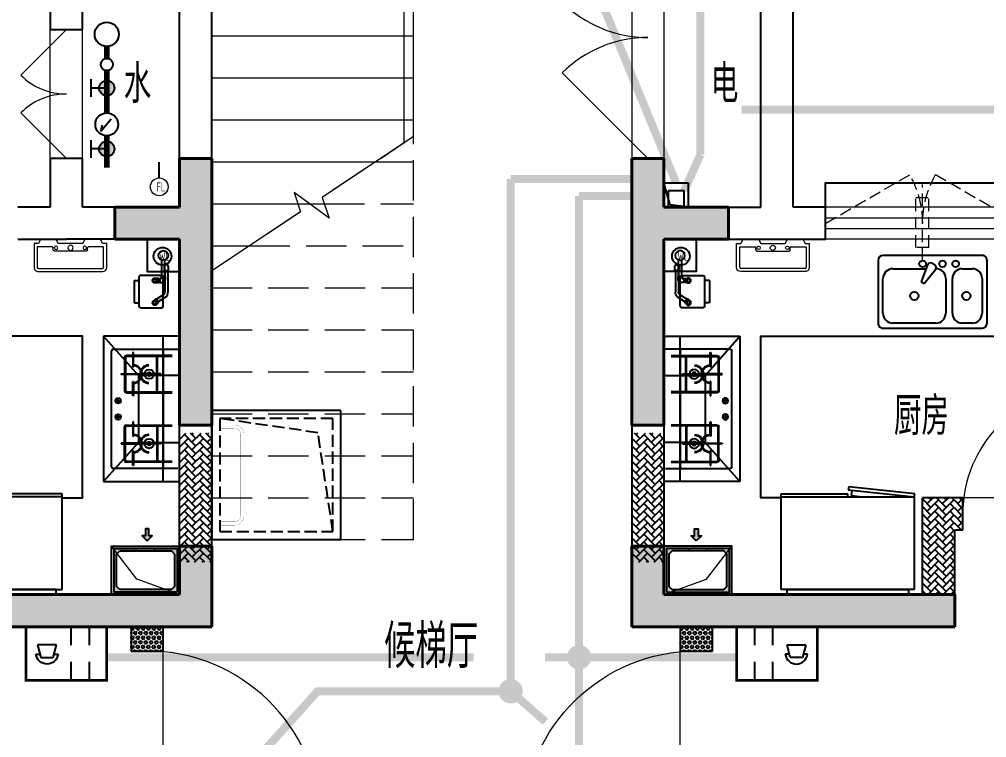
# Model space of a CAD drawing. Extents: x 3753737 to 4713801, y -857380 to 24339.
# Drawn here: x 4504257 to 4510247, y -733620 to -729171 of the extents above; entities that cross this region are included whole.
import ezdxf
from ezdxf.enums import TextEntityAlignment as Align

# ---------------------------------------------------------------- set-up
doc = ezdxf.new("R2010")
doc.units = 0
doc.header["$LTSCALE"] = 1000
doc.header["$MEASUREMENT"] = 0
for name, pattern in [('#P_--_20B1_001_t3$0$DASH', [0.35, 0.25, -0.1]), ('__DASH', [0.35, 0.25, -0.1]), ('DASH', [0.35, 0.25, -0.1]), ('HIDDEN', [0.375, 0.25, -0.125])]:
    doc.linetypes.add(name, pattern=pattern)
doc.layers.get('0').update_dxf_attribs({"linetype": 'CONTINUOUS'})
for name, color, linetype in [('!!电气', 1, 'CONTINUOUS'), ('AH-FURNITURE', 1, 'CONTINUOUS'), ('EQUIP-安防', 3, 'CONTINUOUS'), ('IP-bath&kitchen-JOHNSON', 4, 'CONTINUOUS'), ('LVTRY', 252, 'CONTINUOUS'), ('VPIPE-中水', 122, 'CONTINUOUS'), ('VPIPE-凝结', 150, 'CONTINUOUS'), ('VPIPE-给水', 3, 'TG_J'), ('WALL', 252, 'CONTINUOUS'), ('WIRE-安防', 4, 'CONTINUOUS'), ('WIRE-消防', 4, 'CONTINUOUS'), ('WIRE-综合布线', 5, 'DASH'), ('保温', 6, 'CONTINUOUS'), ('建筑-排气道', 252, 'CONTINUOUS'), ('污水', 3, 'CONTINUOUS'), ('看线', 185, 'CONTINUOUS'), ('给水', 4, 'CONTINUOUS')]:
    doc.layers.add(name, color=color, linetype=linetype)
for name, color, linetype, lineweight in [('COLUMN', 252, 'CONTINUOUS', 40), ('DIM_SYMB', 252, 'CONTINUOUS', 20), ('PUB_HATCH', 8, 'CONTINUOUS', 9), ('PUB_TEXT', 7, 'CONTINUOUS', 20), ('STAIR', 252, 'CONTINUOUS', 20), ('VPIPE-废水', 31, 'TG_F', 18), ('WINDOW', 146, 'CONTINUOUS', 20), ('平面-空调室内机', 176, 'CONTINUOUS', 9), ('平面-空调预留孔', 252, 'CONTINUOUS', 15), ('立面-洞口示意', 252, 'CONTINUOUS', 13)]:
    doc.layers.add(name, color=color, linetype=linetype, lineweight=lineweight)
doc.styles.add('_TEL_DIM', font='SIMPLEX', dxfattribs={"width": 0.8, "height": 3.5, "bigfont": 'HZTXT'})
doc.styles.add('DIM_FONT', font='SIMPLEX', dxfattribs={"width": 0.7, "bigfont": 'GBCBIG'})
doc.styles.get("Standard").update_dxf_attribs({"font": 'gbenor.shx', "bigfont": 'gbcbig.shx'})
doc.styles.add('TG_LINETYPE', font='SIMPLEX', dxfattribs={"width": 0.8, "height": 3, "bigfont": 'HZTXT'})
doc.linetypes.add('TG_F', pattern='A,2,-0.3,["F",TG_LINETYPE,S=0.1,R=0,X=-0.23,Y=-0.15],0', length=2.3)
doc.linetypes.add('TG_J', pattern='A,2,-0.22,["J",TG_LINETYPE,S=0.1,R=0,X=-0.18,Y=-0.15],0', length=2.22)
pattern_1 = [(45, (0, 0), (0, 47.41575231924514), [100.584, -33.528]), (135, (23.70786, 23.70786), (3.05311331771918e-15, 47.41575231924513), [100.584, -33.528])]
pattern_2 = [(90, (0, 0), (-16.49778, 1.010197673501861e-15), [9.525, -19.05]), (210, (0, 0), (8.248889999999996, -14.28749658604684), [9.525, -19.05]), (150, (5.83238038093927e-16, 9.525), (-8.248890000000003, -14.28749658604684), [9.525, -19.05])]

# ---------------------------------------------------------------- blocks, each defined once
blk = doc.blocks.new('rtyg7uyhg')
at = {"layer": 'LVTRY'}
for p, q in [((194234.6213208837, 45488.79502889935), (193620.9849572473, 45488.79513816872)), ((193590.3031336021, 45458.1133254503), (193590.3030643982, 45069.47696181395)), ((193682.3485790417, 45406.97694542356), (193887.8216881326, 45406.97690883528)), ((193896.3984467548, 45429.87059594441), (193857.5823896687, 45326.26016876537)), ((193875.2965560293, 45316.03289288385), (193945.6178257855, 45401.45376218002)), ((193925.7802168131, 45440.40881343969), (193940.0533153456, 45432.16822680717)), ((194111.8940335871, 45406.97686893496), (194173.2576699507, 45406.97685800815)), ((194265.3030643982, 45069.47684161765), (194265.3031336021, 45458.113205254)), ((193620.9848935069, 45130.84059271414), (193620.9849317512, 45345.61331998683)), ((194009.6212953876, 45345.61325078298), (194009.6212571432, 45130.84052351015)), ((194050.5303480524, 45130.84051622554), (194050.5303862967, 45345.61324349836)), ((194234.6212953876, 45345.61321071758), (194234.6212571432, 45130.84048344476)), ((193857.5823896687, 45326.26016876537), (193875.2965560293, 45316.03289288385)), ((193948.2576098526, 45069.47689807355), (193682.3485189436, 45069.47694542356)), ((194173.2576098526, 45069.47685800816), (194111.893973489, 45069.47686893508)), ((193620.9848771165, 45038.79513816872), (194234.621240753, 45038.79502889935))]:
    blk.add_line(p, q, dxfattribs=at)
for centre, radius in [((193866.4394935961, 45437.65873082454), 20.45454545454545), ((193989.1667663234, 45437.6587089707), 20.45454545454545), ((194070.9849481416, 45437.65869440146), 20.45454545454545), ((193815.3030944472, 45238.22692174855), 25.56818181818182), ((194137.4621853563, 45238.2268643822), 25.56818181818182)]:
    blk.add_circle(centre, radius, dxfattribs=at)
for centre, radius, start, end in [((193620.9849517839, 45458.11331998683), 30.68181818181818, 89.99998979807194, 179.9999897972382), ((194234.6213154203, 45458.11321071746), 30.68181818181818, 359.9999897972382, 89.99998979807194), ((193682.3485681149, 45345.61330905991), 61.36363636363636, 89.99998979807194, 179.9999897972382), ((193915.5529409315, 45422.69466753349), 20.45454545454545, 59.99998980057491, 159.4623117970261), ((193929.8260394641, 45414.45408090108), 20.45454545454545, 320.5376677968172, 59.99998980057491), ((193948.2576590239, 45345.6132617099), 61.36363636363636, 359.9999897972382, 89.99998979807194), ((194111.8940226603, 45345.61323257144), 61.36363636363636, 89.99998979807194, 179.9999897972382), ((194173.2576590239, 45345.6132216445), 61.36363636363636, 359.9999897972382, 89.99998979807194), ((193682.3485298705, 45130.84058178721), 61.36363636363636, 179.9999897972382, 269.9999897980719), ((193948.2576207797, 45130.8405344372), 61.36363636363636, 269.9999897980719, 359.9999897972382), ((194111.893984416, 45130.84050529861), 61.36363636363636, 179.9999897972382, 269.9999897980719), ((194173.2576207797, 45130.84049437181), 61.36363636363636, 269.9999897980719, 359.9999897972382), ((193620.9848825799, 45069.47695635049), 30.68181818181818, 179.9999897972382, 269.9999897980719), ((194234.6212462163, 45069.47684708112), 30.68181818181818, 269.9999897980719, 359.9999897972382)]:
    blk.add_arc(centre, radius, start, end, dxfattribs=at)
at = {"layer": 'LVTRY', "style": 'DIM_FONT', "width": 0.8, "flags": 9}
for tag in ['XSIZE', 'YSIZE']:
    blk.add_attdef(tag, (193927.8031388824, 45487.7665121054), '', height=0.5, rotation=89.99998979807198, dxfattribs=at)
blk = doc.blocks.new('A$C60D053AF')
at = {"layer": 'AH-FURNITURE', "color": 8}
for p, q in [((232.5000007597264, -89.99999966996256), (128.2842720070621, -89.99999966996256)), ((232.5000007597264, -109.9999996698461), (128.2842720075278, -109.9999996699626)), ((192.50000075961, -70.99998518347275), (327.5735938884318, -70.99998518347275)), ((192.50000075961, -90.99998518347275), (327.5735938884318, -90.99998518347275)), ((341.7157295121578, -96.85784955974668), (370.0190303710988, -143.1611504186876)), ((355.8578651358839, -82.71571393602062), (384.1611659948248, -129.0190147949615)), ((245.0000007597264, -129.4999851834727), (245.0000007597264, -122.4999996698461)), ((265.0000007597264, -129.4999851834727), (265.0000007597264, -122.4999996698461)), ((255.0000007597264, -280.9999851834727), (255.0000007597264, -250.9999851834727)), ((255.0000007597264, -280.9999851834727), (393.0000007597264, -280.9999851834727)), ((393.0000007597264, -280.9999851834727), (393.0000007597264, -250.9999851834727))]:
    blk.add_line(p, q, dxfattribs=at)
for points in [[(170.00000075961, -67.99998518347275, 1), (170.00000075961, -93.99998518358916), (192.50000075961, -93.99998518347275), (192.50000075961, -67.99998518347275)], [(234.0000007597264, -250.9999851834727), (414.0000007597264, -250.9999851834727, 0.4142135623730951), (424.0000007597264, -240.9999851834727), (424.0000007597264, -110.9999851834727, 0.4142135623730951), (414.0000007597264, -100.9999851834727), (234.0000007597264, -100.9999851834727, 0.4142135623730951), (224.0000007597264, -110.9999851834727), (224.0000007597264, -240.9999851834727, 0.4142135623730951)], [(268.0000007597264, -122.4999996698461), (268.0000007597264, -106.9999996698461, 0.4142135623724265), (248.0000007597264, -86.99999966984615), (232.5000007597264, -86.99999966984615), (232.50000075961, -112.9999996698461), (242.0000007597264, -112.9999996698461), (242.0000007597264, -122.4999996698461)], [(242.0000007597264, -151.9999851834727, 1), (268.0000007597264, -151.9999851834727), (268.0000007597264, -129.4999851834727), (242.0000007597264, -129.4999851834727)], [(383.8076126043452, -161.1923733388539, 1), (402.192388915224, -142.8075970279751), (386.2824863384012, -126.8976944513852), (367.8977100276388, -145.282470762264)]]:
    blk.add_lwpolyline(points, format="xyb", close=True, dxfattribs=at)
for centre, radius in [((100.0000007598428, -99.99999967066105), 30), ((255.0000007597264, -151.9999851834727), 15), ((255.0000007597264, -151.9999851834727), 10), ((393.0000007597264, -151.9999851834727), 15), ((393.0000007597264, -151.9999851834727), 10)]:
    blk.add_circle(centre, radius, dxfattribs=at)
for radius in [40, 20]:
    blk.add_arc((327.5735938884318, -110.9999851834727), radius, 45, 90, dxfattribs=at)
blk = doc.blocks.new('A-Kitchen-7')
at = {"layer": 'LVTRY'}
for p, q in [((-518.6581278588565, 779.725278688129), (-7.244008776673581, 834.3051076843403)), ((-7.244008776673581, 834.3051076843403), (-3.585880917788018, 810.5855355854728)), ((-515, 756.005706589378), (-518.6581278588565, 779.725278688129)), ((-3.585880917788018, 810.5855355854728), (-515, 756.005706589378)), ((515, 756.005706589378), (-515, 756.005706589378)), ((-515, 756.005706589378), (-515, 40)), ((-485.6368437646597, 760.5342107040924), (-484.9384396369278, 756.005706589378)), ((-29.12075551543967, 766.9560861630598), (-112.0975807690556, 756.005706589378)), ((-29.12075551546877, 766.9560861630598), (-35.20590834700852, 806.4126680237241)), ((515, 780), (-5.820766091346741e-11, 780)), ((0, 756.005706589378), (-5.820766091346741e-11, 780)), ((515, 756.005706589378), (515, 780)), ((515, 40), (515, 756.005706589378)), ((-515, 40), (515, 40))]:
    blk.add_line(p, q, dxfattribs=at)
blk.add_lwpolyline([(-468.9430810984049, 40), (-468.9430810984049, 0), (468.9430810984049, 0), (468.9430810984632, 40)], close=True, dxfattribs=at)
blk = doc.blocks.new('FRSDFDGDGDRGDR')
at = {"layer": '平面-空调预留孔', "color": 252}
for p, q in [((699612.3179923807, 775043.9561356568), (699612.3179923807, 775441.1561356868)), ((699618.9179923869, 775447.756135683), (699746.3179923192, 775447.756135683)), ((699746.3179923192, 775447.756135683), (699746.3179923192, 775355.3561357355)), ((699719.9179922946, 775342.156135743), (699719.9179922946, 775142.9561356006)), ((699726.5179923008, 775348.7561357393), (699739.7179923131, 775348.7561357393)), ((699726.5179923008, 775136.3561356043), (699739.7179923131, 775136.3561356043)), ((699746.3179923192, 775129.7561356081), (699746.3179923192, 775037.3561356605)), ((699746.3179923192, 775037.3561356605), (699618.9179923869, 775037.3561356605))]:
    blk.add_line(p, q, dxfattribs=at)
blk.add_lwpolyline([(699766.1179923377, 775166.7161355871), (699792.5179923623, 775153.5161355946), (699792.5179923623, 775057.1561356493), (699766.1179923377, 775043.9561356568), (699766.1179923377, 775017.5561356718), (699618.9179923869, 775017.5561356718, -0.4142135623730951), (699592.5179923623, 775043.9561356568), (699592.5179923623, 775441.1561356868, -0.4142135623730951), (699618.9179923869, 775467.5561356718), (699766.1179923377, 775467.5561356718), (699766.1179923377, 775441.1561356868), (699792.5179923623, 775427.9561356943), (699792.5179923623, 775331.596135749), (699766.1179923377, 775318.3961357565)], format="xyb", close=True, dxfattribs=at)
for centre, radius in [((699739.7179923131, 775331.596135749), 10.55999999400228), ((699739.7179923131, 775243.1561357992), 15.83999999100342), ((699739.7179923131, 775153.5161355946), 10.55999999400228)]:
    blk.add_circle(centre, radius, dxfattribs=at)
for centre, radius, start, end in [((699618.917992382, 775441.1561356819), 6.600000001199078, 89.99999995997936, 179.9999999533093), ((699726.5179922959, 775342.1561357381), 6.600000001199078, 89.99999995997936, 179.9999999533093), ((699739.717992318, 775355.3561357405), 6.600000001206354, 269.9999999599793, 359.9999999533093), ((699726.5179922959, 775142.9561356056), 6.600000001199078, 180.0000000400206, 270.0000000533608), ((699739.717992318, 775129.7561356032), 6.600000001206354, 4.002063966804346e-08, 90.00000005336085), ((699618.917992382, 775043.9561356618), 6.600000001199078, 180.0000000400206, 270.0000000533608)]:
    blk.add_arc(centre, radius, start, end, dxfattribs=at)
blk = doc.blocks.new('*U136')
h = blk.add_hatch(color=5)
h.set_gradient(color1=(0, 0, 255), rotation=180, tint=1)
h.paths.add_polyline_path([(3.524958103184869e-15, -2.819966482547906e-15), (-6.350000000000009, -6.349999999999992), (-6.350000000000001, -2.159000000000014), (-15, -2.158999999999999), (-14.99999999999999, 2.159000000000044), (-6.349999999999993, 2.159000000000029), (-6.349999999999985, 6.350000000000009)])
at = {"color": 0, "linetype": 'Continuous'}
blk.add_lwpolyline([(3.524958103184869e-15, -2.819966482547906e-15), (-6.350000000000009, -6.349999999999992), (-6.350000000000001, -2.159000000000014), (-15, -2.158999999999999), (-14.99999999999999, 2.159000000000044), (-6.349999999999993, 2.159000000000029), (-6.349999999999985, 6.350000000000009)], close=True, dxfattribs=at)
blk = doc.blocks.new('GDGDRGDRGRD')
at = {"layer": 'PUB_HATCH'}
blk.add_hatch(color=252, dxfattribs=at).paths.add_polyline_path([(430319.8194221912, 370173.5999658863), (430319.8194221912, 370443.5999658863), (430179.8194221912, 370443.5999658863), (430179.8194221912, 370428.5999658863), (430284.8194221912, 370428.5999658863), (430304.8194221912, 370408.5999658863), (430304.8194221912, 370208.5999658863), (430284.8194221912, 370188.5999658863), (429964.8194221912, 370188.5999658863), (429944.8194221912, 370208.5999658863), (429944.8194221912, 370408.5999658863), (429964.8194221912, 370428.5999658863), (430069.8194221912, 370428.5999658863), (430069.8194221912, 370443.5999658863), (429929.8194221912, 370443.5999658863), (429929.8194221912, 370173.5999658863)])
at = {"layer": 'LVTRY', "color": 251}
for p, q in [((430080.5498987493, 371515.3769317719), (429864.6097976839, 371758.3326651105)), ((430334.8192843065, 371758.3326651105), (429864.6097976839, 371758.3326651105)), ((429864.6097976839, 371758.3326651105), (429864.6097976839, 370858.3326651105)), ((430234.8192843063, 370858.3326651105), (430234.8192843063, 371758.3326651105)), ((430334.8192843065, 371515.3769317719), (430080.5498987493, 371515.3769317719)), ((430080.5498987493, 371515.3769317719), (430080.5498987493, 371100.2783888946)), ((429864.6097976839, 370858.3326651105), (430080.5498987493, 371100.2783888946)), ((430080.5498987493, 371100.2783888946), (430334.8192843065, 371100.2783888946)), ((429864.6097976839, 370858.3326651105), (430334.8192843065, 370858.3326651105))]:
    blk.add_line(p, q, dxfattribs=at)
at = {"layer": 'LVTRY'}
for p, q in [((429914.8192843065, 370948.3326651105), (429914.8192843065, 371668.3326651105)), ((429924.8192843065, 371678.3326651105), (430324.8192843065, 371678.3326651106)), ((430045.069284306, 371658.3326651107), (430045.069284306, 371568.3326651106)), ((430049.569284306, 371658.3326651107), (430045.069284306, 371658.3326651107)), ((430049.569284306, 371568.3326651106), (430049.569284306, 371658.3326651107)), ((430234.8192843063, 371668.3326651106), (430234.819284306, 370948.3326651105)), ((429994.8192843065, 371628.3326651106), (429994.8192843065, 371418.3326651106)), ((429999.8192843065, 371628.3326651106), (429999.8192843065, 371418.3326651106)), ((430289.8192843065, 371638.3326651107), (430004.8192843065, 371638.3326651106)), ((430289.8192843065, 371633.3326651107), (430004.8192843065, 371633.3326651106)), ((430194.8192843063, 371418.3326651106), (430194.8192843063, 371628.3326651107)), ((430199.8192843063, 371418.3326651106), (430199.8192843063, 371628.3326651107)), ((430045.069284306, 371568.3326651106), (430049.569284306, 371568.3326651106)), ((429974.8192843067, 371525.5826651108), (430102.3192843067, 371525.5826651108)), ((429974.8192843067, 371521.0826651108), (429974.8192843067, 371525.5826651108)), ((430102.3192843067, 371521.0826651108), (429974.8192843067, 371521.0826651108)), ((430045.069284306, 371388.3326651105), (430045.069284306, 371478.3326651106)), ((430045.069284306, 371478.3326651106), (430049.569284306, 371478.3326651106)), ((430049.569284306, 371478.3326651106), (430049.569284306, 371388.3326651105)), ((430219.819284306, 371525.5826651108), (430092.319284306, 371525.5826651108)), ((430092.319284306, 371525.5826651108), (430092.319284306, 371521.0826651108)), ((430092.319284306, 371521.0826651108), (430219.819284306, 371521.0826651108)), ((430102.3192843067, 371525.5826651108), (430102.3192843067, 371521.0826651108)), ((430219.819284306, 371521.0826651108), (430219.819284306, 371525.5826651108)), ((430234.8192843063, 371100.2783888946), (430234.8192843063, 371515.3769317719)), ((430004.8192843065, 371413.3326651106), (430289.8192843065, 371413.3326651106)), ((430004.8192843065, 371408.3326651106), (430289.8192843065, 371408.3326651106)), ((429935.4224806934, 371358.3326651105), (429974.2160879209, 371358.3326651105)), ((429954.8192843065, 371338.9358614974), (429954.8192843065, 371377.7294687249)), ((430049.569284306, 371388.3326651105), (430045.069284306, 371388.3326651105)), ((429935.4224806934, 371258.3326651105), (429974.2160879209, 371258.3326651105)), ((429954.8192843065, 371238.9358614974), (429954.8192843065, 371277.7294687249)), ((430045.069284306, 371228.3326651105), (430045.069284306, 371138.3326651105)), ((430049.569284306, 371228.3326651105), (430045.069284306, 371228.3326651105)), ((430049.569284306, 371138.3326651105), (430049.569284306, 371228.3326651105)), ((429994.8192843065, 370988.3326651105), (429994.8192843065, 371198.3326651105)), ((429999.8192843065, 370988.3326651105), (429999.8192843065, 371198.3326651105)), ((430004.8192843065, 371208.3326651105), (430289.8192843065, 371208.3326651105)), ((430004.8192843065, 371203.3326651105), (430289.8192843065, 371203.3326651105)), ((430194.8192843063, 371198.3326651105), (430194.8192843063, 370988.3326651104)), ((430199.8192843063, 371198.3326651105), (430199.8192843063, 370988.3326651104)), ((430045.069284306, 371138.3326651105), (430049.569284306, 371138.3326651105)), ((430102.3192843067, 371095.5826651102), (429974.8192843067, 371095.5826651102)), ((429974.8192843067, 371095.5826651102), (429974.8192843067, 371091.0826651102)), ((429974.8192843067, 371091.0826651102), (430102.3192843067, 371091.0826651102)), ((430045.069284306, 370958.3326651105), (430045.069284306, 371048.3326651105)), ((430045.069284306, 371048.3326651105), (430049.569284306, 371048.3326651105)), ((430049.569284306, 371048.3326651105), (430049.569284306, 370958.3326651105)), ((430092.319284306, 371091.0826651102), (430092.319284306, 371095.5826651102)), ((430092.319284306, 371095.5826651102), (430219.819284306, 371095.5826651102)), ((430219.819284306, 371091.0826651102), (430092.319284306, 371091.0826651102)), ((430102.3192843067, 371091.0826651102), (430102.3192843067, 371095.5826651102)), ((430219.819284306, 371095.5826651102), (430219.819284306, 371091.0826651102)), ((430324.8192843063, 370938.3326651105), (429924.8192843065, 370938.3326651105)), ((430289.8192843065, 370983.3326651104), (430004.8192843065, 370983.3326651105)), ((430289.8192843065, 370978.3326651104), (430004.8192843065, 370978.3326651105)), ((430049.569284306, 370958.3326651105), (430045.069284306, 370958.3326651105))]:
    blk.add_line(p, q, dxfattribs=at)
at = {"layer": 'LVTRY', "color": 252}
for p, q in [((430069.8194221912, 370428.5999658863), (430069.8194221912, 370443.5999658863)), ((430179.8194221912, 370428.5999658863), (430179.8194221912, 370443.5999658863))]:
    blk.add_line(p, q, dxfattribs=at)
at = {"layer": 'LVTRY'}
blk.add_lwpolyline([(429608.8200653884, 370758.3318186465), (429734.819284306, 370758.3318186465), (429734.8192843065, 371758.3324083135), (427634.8193110233, 371758.3326651104)], dxfattribs=at)
at = {"layer": 'LVTRY', "color": 252}
for points in [[(430334.8194221912, 370158.5999658863), (429914.8194221912, 370158.5999658863), (429914.8194221912, 370458.5999658863), (430334.8194221912, 370458.5999658863)], [(430319.8194221912, 370173.5999658863), (429929.8194221912, 370173.5999658863), (429929.8194221912, 370443.5999658863), (430319.8194221912, 370443.5999658863)], [(429964.8194221912, 370428.5999658863), (430284.8194221912, 370428.5999658863), (430304.8194221912, 370408.5999658863), (430304.8194221912, 370208.5999658863), (430284.8194221912, 370188.5999658863), (429964.8194221912, 370188.5999658863), (429944.8194221912, 370208.5999658863), (429944.8194221912, 370408.5999658863), (429964.8194221912, 370428.5999658863)]]:
    blk.add_lwpolyline(points, close=True, dxfattribs=at)
at = {"layer": 'LVTRY'}
for centre, radius in [((430147.3192843065, 371523.3326651106), 29.7), ((430147.3192843065, 371523.3326651106), 11.7), ((429954.8192843065, 371358.3326651105), 16.99680361435897), ((429954.8192843065, 371258.3326651105), 16.99680361435897), ((430147.3192843065, 371093.3326651105), 29.7), ((430147.3192843065, 371093.3326651105), 11.7)]:
    blk.add_circle(centre, radius, dxfattribs=at)
for centre, radius, start, end in [((429924.8192843065, 371668.3326651105), 10, 90, 180), ((430224.8192843063, 371668.3326651106), 10, 0, 90), ((430004.8192843065, 371628.3326651106), 10, 90, 180), ((430004.8192843065, 371628.3326651106), 5, 90, 180), ((430189.8192843063, 371628.3326651107), 10, 0, 90), ((430189.8192843063, 371628.3326651107), 5, 0, 90), ((430047.3192843063, 371523.3326651106), 56.7, 2.274239184178576, 87.72576081585424), ((430047.3192843063, 371523.3326651106), 52.2, 2.470411041650347, 87.52958895835897), ((430147.3192843065, 371523.3326651106), 56.7, 92.27423918414576, 177.7257608158206), ((430147.3192843065, 371523.3326651106), 52.2, 92.47041104164106, 177.5295889583496), ((430047.3192843063, 371523.3326651106), 56.7, 272.2742391841458, 357.7257608158206), ((430047.3192843063, 371523.3326651106), 52.2, 272.4704110416411, 357.5295889583505), ((430147.3192843065, 371523.3326651106), 56.7, 182.2742391841786, 267.7257608158542), ((430147.3192843065, 371523.3326651106), 52.2, 182.4704110416495, 267.5295889583589), ((430004.8192843065, 371418.3326651106), 10, 180, 270), ((430004.8192843065, 371418.3326651106), 5, 180, 270), ((430189.8192843063, 371418.3326651106), 5, 270, 0), ((430189.8192843063, 371418.3326651106), 10, 270, 0), ((430004.8192843065, 371198.3326651105), 10, 90, 180), ((430004.8192843065, 371198.3326651105), 5, 90, 180), ((430189.8192843063, 371198.3326651105), 10, 0, 90), ((430189.8192843063, 371198.3326651105), 5, 0, 90), ((430047.3192843063, 371093.3326651105), 56.7, 2.274239184178576, 87.72576081585424), ((430047.3192843063, 371093.3326651105), 52.2, 2.470411041650347, 87.52958895835897), ((430147.3192843065, 371093.3326651105), 56.7, 92.27423918414576, 177.7257608158206), ((430147.3192843065, 371093.3326651105), 52.2, 92.47041104164106, 177.5295889583496), ((430047.3192843063, 371093.3326651105), 56.7, 272.2742391841458, 357.7257608158206), ((430047.3192843063, 371093.3326651105), 52.2, 272.4704110416411, 357.5295889583505), ((430147.3192843065, 371093.3326651105), 56.7, 182.2742391841786, 267.7257608158542), ((430147.3192843065, 371093.3326651105), 52.2, 182.4704110416495, 267.5295889583589), ((430004.8192843065, 370988.3326651105), 10, 180, 270), ((430004.8192843065, 370988.3326651105), 5, 180, 270), ((430189.8192843063, 370988.3326651104), 5, 270, 0), ((430189.8192843063, 370988.3326651104), 10, 270, 0), ((429924.8192843065, 370948.3326651105), 10, 180, 270), ((430224.819284306, 370948.3326651105), 10, 270, 0)]:
    blk.add_arc(centre, radius, start, end, dxfattribs=at)
at = {"layer": '立面-洞口示意', "color": 252}
blk.add_lwpolyline([(430334.8194221912, 370158.5999658863), (430071.267485077, 370252.5493491433), (429914.8194221912, 370458.5999658863)], dxfattribs=at)
at = {"xscale": -1, "rotation": 270}
blk.add_blockref('FRSDFDGDGDRGDR', (-345582.7355588751, -327434.1861710575), dxfattribs=at)
at = {"xscale": -1}
blk.add_blockref('rtyg7uyhg', (622599.6224451121, 326769.5373516738), dxfattribs=at)
at = {"rotation": 270}
blk.add_blockref('A$C60D053AF', (430334.8190180612, 372358.3312170932), dxfattribs=at)
at = {"layer": 'LVTRY', "color": 1, "extrusion": (0, 0, -1), "xscale": -0.7999999999883585, "yscale": 0.7999999999883585, "zscale": -0.7999999999883585}
blk.add_blockref('A-Kitchen-7', (-429196.8200653944, 370158.6015610829), dxfattribs=at)
at = {"layer": '建筑-排气道', "xscale": -5, "yscale": 5, "zscale": 5, "rotation": 90}
blk.add_blockref('*U136', (430134.7224746661, 370490.9122366606), dxfattribs=at)
blk = doc.blocks.new('GFDGFSDFGD')
at = {"layer": 'PUB_HATCH'}
for points in [[(456616.6242655183, 374623.7242225614), (456616.6242654981, 373473.7248242935), (456816.624265223, 373473.7248242934), (456816.6242654804, 375123.7248242187), (456616.624265801, 375123.7248242187), (456616.6242662019, 374823.7242225614), (456216.6242662019, 374823.7242225614), (456216.6242662019, 374623.7242225614)], [(459616.6248536643, 374623.7242225614), (460016.6248529807, 374623.7242225614), (460016.6248529807, 374823.7242225614), (459616.6248529807, 374823.7242225614), (459616.6248533645, 375123.7248241485), (459416.6248537279, 375123.7248241486), (459416.6248539787, 373473.7248243818), (459616.6248536407, 373473.7248243819)], [(454816.4091137983, 372423.1719372816), (454816.6251555523, 372223.9949703271), (456816.6213764995, 372223.9953519432), (456816.6237901542, 372723.9945990114), (456616.6241849233, 372723.9945462113), (456616.6244225956, 372423.9929713549), (455016.6257646407, 372423.9946691427)], [(461416.8400053843, 372423.1719372816), (461216.6233545418, 372423.9946691427), (459616.624696587, 372423.9929713549), (459616.6249342076, 372723.9945463392), (459416.6253290299, 372723.9945991393), (459416.627742683, 372223.9953519432), (461416.6239636303, 372223.9949703271)]]:
    blk.add_hatch(color=256, dxfattribs=at).paths.add_polyline_path(points)
at = {"layer": 'COLUMN', "color": 252}
for p, q in [((456816.6242654804, 375123.7248242187), (456616.624265801, 375123.7248242187)), ((456616.624265801, 375123.7248242187), (456616.6242662019, 374823.7242225614)), ((456816.624265223, 373473.7248242934), (456816.6242654804, 375123.7248242187)), ((459616.6248533645, 375123.7248241485), (459416.6248537279, 375123.7248241486)), ((459416.6248537279, 375123.7248241486), (459416.6248539787, 373473.7248243818)), ((459616.6248529807, 374823.7242225614), (459616.6248533645, 375123.7248241485)), ((456616.6242662019, 374823.7242225614), (456216.6242662019, 374823.7242225614)), ((456216.6242662019, 374823.7242225614), (456216.6242662019, 374623.7242225614)), ((460016.6248529807, 374823.7242225614), (459616.6248529807, 374823.7242225614)), ((460016.6248529807, 374623.7242225614), (460016.6248529807, 374823.7242225614)), ((456216.6242662019, 374623.7242225614), (456616.6242655183, 374623.7242225614)), ((456616.6242655183, 374623.7242225614), (456616.6242654981, 373473.7248242935)), ((459616.6248536643, 374623.7242225614), (460016.6248529807, 374623.7242225614)), ((459616.6248536407, 373473.7248243819), (459616.6248536643, 374623.7242225614)), ((456616.6242654981, 373473.7248242935), (456816.624265223, 373473.7248242934)), ((459416.6248539787, 373473.7248243818), (459616.6248536407, 373473.7248243819)), ((456816.6237901542, 372723.9945990114), (456616.6241849233, 372723.9945462113)), ((456616.6241849233, 372723.9945462113), (456616.6244225956, 372423.9929713549)), ((456816.6213764995, 372223.9953519432), (456816.6237901542, 372723.9945990114)), ((459616.6249342076, 372723.9945463392), (459416.6253290299, 372723.9945991393)), ((459416.6253290299, 372723.9945991393), (459416.627742683, 372223.9953519432)), ((459616.624696587, 372423.9929713549), (459616.6249342076, 372723.9945463392)), ((456616.6244225956, 372423.9929713549), (455016.6257646407, 372423.9946691427)), ((461216.6233545418, 372423.9946691427), (459616.624696587, 372423.9929713549)), ((461416.8400053843, 372423.1719372816), (461216.6233545418, 372423.9946691427)), ((461416.6239636303, 372223.9949703271), (461416.8400053843, 372423.1719372816)), ((454816.6251555523, 372223.9949703271), (456816.6213764995, 372223.9953519432)), ((459416.627742683, 372223.9953519432), (461416.6239636303, 372223.9949703271))]:
    blk.add_line(p, q, dxfattribs=at)
blk = doc.blocks.new('GDFGDGRD')
at = {"layer": '保温', "linetype": 'ByBlock', "ltscale": 10}
h = blk.add_hatch(dxfattribs=at)
h.set_pattern_fill('AR-HBONE', color=251, scale=55)
h.set_pattern_definition(pattern_1)
h.paths.add_polyline_path([(431616.5779368667, 372623.9109038315), (431816.5779205575, 372623.9109038315), (431816.6776084994, 373423.7241241197), (431616.6776248086, 373423.7243207647)])
h = blk.add_hatch(dxfattribs=at)
h.set_pattern_fill('AR-HBONE', color=251, scale=55)
h.set_pattern_definition(pattern_1)
h.paths.add_polyline_path([(434616.5794823848, 372623.9109038315), (434416.579498694, 372623.9109038315), (434416.4798107521, 373423.7241241197), (434616.4797944429, 373423.7243207647)])
h = blk.add_hatch(dxfattribs=at)
h.set_pattern_fill('AR-HBONE', color=251, scale=55)
h.set_pattern_definition(pattern_1)
h.paths.add_polyline_path([(429816.578757056, 372823.7247212792), (429816.5794004638, 373023.7247251451), (429766.5794004729, 373023.7249310241), (429766.578757065, 372823.7249271582)])
h = blk.add_hatch(dxfattribs=at)
h.set_pattern_fill('AR-HBONE', color=251, scale=55)
h.set_pattern_definition(pattern_1)
h.paths.add_polyline_path([(430017.8124563344, 372423.588710197), (430016.5797776413, 373023.7247210948), (429816.5797776084, 373023.7249269856), (429817.8124563015, 372423.5889160878)])
at = {"layer": '保温', "linetype": 'Continuous', "ltscale": 10}
h = blk.add_hatch(dxfattribs=at)
h.set_pattern_fill('HEX', color=251, scale=10, angle=90, style=0)
h.set_pattern_definition(pattern_2)
h.paths.add_polyline_path([(431316.5779580405, 372073.7248388497), (431516.5779417312, 372073.7248388497), (431516.6768560584, 372223.7247332454), (431316.6768723676, 372223.7249298903)])
h = blk.add_hatch(dxfattribs=at)
h.set_pattern_fill('HEX', color=251, scale=10, angle=90, style=0)
h.set_pattern_definition(pattern_2)
h.paths.add_polyline_path([(434916.579461211, 372073.7248388497), (434716.5794775203, 372073.7248388497), (434716.4805631932, 372223.7247332454), (434916.4805468839, 372223.7249298903)])
blk = doc.blocks.new('A$C2705576B')
at = {"layer": '给水'}
h = blk.add_hatch(color=252, dxfattribs=at)
edge = h.paths.add_edge_path()
edge.add_arc((417.4753939132206, -1741.187018943019), 47.17066666666666, 0, 360)
h = blk.add_hatch(color=252, dxfattribs=at)
edge = h.paths.add_edge_path()
edge.add_arc((794.6793657876551, -1741.187018943019), 47.17066666666666, 0, 360)
at = {"layer": '给水', "color": 252}
for p, q in [((363.1358234086074, -1645.378875686787), (471.8149644187652, -1645.378875686787)), ((417.4753939132206, -1741.187018943019), (417.4753939132206, -1645.378875686787)), ((740.3397952830419, -1645.378875686787), (849.0189362931997, -1645.378875686787)), ((794.6793657876551, -1741.187018943019), (794.6793657876551, -1645.378875686787)), ((525.2828902192414, -1704.277946659364), (564.0495230220258, -1714.966761028394)), ((601.1412538066506, -1768.080788225867), (525.283035626635, -1704.277946659364))]:
    blk.add_line(p, q, dxfattribs=at)
at = {"layer": '给水', "color": 252, "const_width": 35.378}
for points in [[(499.0671900771558, -1741.187018943019), (302.4753939132206, -1741.187018943019)], [(903.4753939132206, -1741.187018943019), (640.5791900772601, -1741.187018943019)], [(1052.830608317163, -1741.187018943019), (978.4711268208921, -1741.187018943019)]]:
    blk.add_lwpolyline(points, dxfattribs=at)
at = {"layer": '给水', "color": 252}
for centre, radius in [((569.823190077208, -1741.187018943019), 70.756), ((417.4753939132206, -1741.187018943019), 47.17066666666666), ((794.6793657876551, -1741.187018943019), 47.17066666666666), ((940.9753939132206, -1741.187018943019), 37.5)]:
    blk.add_circle(centre, radius, dxfattribs=at)
blk = doc.blocks.new('dongkong')
at = {"layer": '平面-空调预留孔', "color": 8, "linetype": 'HIDDEN', "ltscale": 0.3}
for p, q in [((-603796.0415180789, 210899.900060961), (-603796.0415180789, 210431.4859232727)), ((-603836.0415180789, 210820.9630630909), (-603836.0415180789, 210510.8096162414)), ((-603836.0415180789, 210820.9630630909), (-603756.0415180789, 210820.9630630909)), ((-603756.0415180789, 210820.9630630909), (-603756.0415180789, 210510.8096162414))]:
    blk.add_line(p, q, dxfattribs=at)
blk.add_lwpolyline([(-603756.0415180789, 210510.8096162414), (-603836.0415180789, 210510.8096162414)], dxfattribs=at)
blk = doc.blocks.new('$DorLib2D$00000001')
for p, q in [((0.45, 0.9750000000000001), (0.5000000000000002, 0.9750000000000001)), ((0.45, 0), (0.45, 0.9750000000000001)), ((0.5, 0), (0.5, 0.9750000000000001)), ((0.5, 0), (0.45, 0))]:
    blk.add_line(p, q)
at = {"lineweight": 13}
blk.add_arc((0.475, 0), 0.975, 91.4692835813538, 180, dxfattribs=at)
blk = doc.blocks.new('$DorLib2D$00000116')
at = {"color": 0}
for p, q in [((-0.4999999999999929, 7.105427357601002e-15), (-0.146446609406766, 0.353553390593234)), ((0.5000000000000071, 7.105427357601002e-15), (0.1464466094067731, 0.353553390593234))]:
    blk.add_line(p, q, dxfattribs=at)
for centre, radius, start, end in [((-0.4999999999984652, 4.831690603168681e-13), 0.4999999999984674, 0, 45), ((0.4999999999977511, 9.059419880941277e-13), 0.4999999999976598, 135, 180)]:
    blk.add_arc(centre, radius, start, end, dxfattribs=at)
blk = doc.blocks.new('$WINLIB2D$00000001')
at = {"color": 0}
for points in [[(-0.4999999999999964, 0.5000000000000142), (-0.4999999999999964, -0.4999999999999858)], [(-0.4999999999999964, 0.5000000000000142), (0.5000000000000036, 0.5000000000000142)], [(0.5000000000000036, -0.4999999999999858), (0.5000000000000036, 0.5000000000000142)], [(0.5000000000000036, 0.1666666666666714), (-0.4999999999999964, 0.1666666666666714)], [(0.5000000000000036, -0.1666666666666572), (-0.4999999999999964, -0.1666666666666572)], [(-0.4999999999999964, -0.4999999999999858), (0.5000000000000036, -0.4999999999999858)]]:
    blk.add_lwpolyline(points, dxfattribs=at)
blk = doc.blocks.new('A$C5F341E43')
at = {"color": 252}
blk.add_lwpolyline([(36999.99537634663, 9739.965717518702), (36199.99537634663, 9739.965717518702), (36199.99537634663, 8939.965717518702), (36999.99537634663, 8939.965717518702)], close=True, dxfattribs=at)
at = {"color": 252, "linetype": '__DASH', "ltscale": 0.2, "const_width": 1}
for points in [[(36249.99537634663, 9649.965717519168), (36339.99537634663, 9649.965717518935, -0.4142135623728109), (36399.99537634663, 9589.965717518702), (36399.99537634477, 9089.965717518702, -0.4142135623728109), (36339.99537634477, 9029.965717518935), (36249.99537634477, 9029.965717519168)], [(36249.99537634663, 9629.965717519168), (36339.99537634663, 9629.965717518935, -0.4142135623735212), (36379.99537634663, 9589.965717518702), (36379.99537634477, 9089.965717518702, -0.4142135623735213), (36339.99537634477, 9049.965717518935), (36249.99537634477, 9049.965717519168)]]:
    blk.add_lwpolyline(points, format="xyb", dxfattribs=at)
at = {"color": 252, "linetype": '__DASH', "ltscale": 0.3}
blk.add_lwpolyline([(36949.99537634663, 9689.965717518702), (36249.99537634663, 9689.965717518702), (36249.99537634663, 8989.965717518702), (36949.99537634663, 8989.965717518702)], close=True, dxfattribs=at)
blk.add_lwpolyline([(36949.99537634663, 8989.965717518702), (36857.47477177437, 9602.14747757488), (36249.99537634663, 9689.965717518702)], dxfattribs=at)
at = {"layer": 'DIM_SYMB', "color": 252}
blk.add_lwpolyline([(36849.99999703933, 13229.99999871571, 0, 0, 0), (36849.99999713217, 11429.99999875424, 40.00000000000001, 0, 0), (36849.99999713991, 11279.99999875424, 0, 0, 0)], format="xyseb", dxfattribs=at)
at = {"layer": 'IP-bath&kitchen-JOHNSON', "color": 252}
for points in [[(35799.9997135289, 10800.00059388846), (35799.99971353542, 10600.00059381209), (35999.9997135438, 10600.00059381209)], [(39200.0003094282, 10800.00160994881), (39200.00030942261, 10600.00160987244), (39000.00030941423, 10600.00160987244)]]:
    blk.add_lwpolyline(points, dxfattribs=at)
at = {"layer": 'STAIR', "color": 252}
for p, q in [((36199.99970889278, 10603.9999987157), (36199.99970889278, 13099.99999871571)), ((37389.99999703933, 13099.99999871571), (37389.99999703933, 11394.39999870805)), ((37449.99999703968, 11435.99999871576), (37449.99999703967, 13099.99999871571)), ((36199.99970889278, 12059.99999871571), (37449.99999703967, 12059.99999871571)), ((36199.99970889278, 11799.99999871571), (37449.99999703967, 11799.99999871571)), ((36199.99970889278, 11539.99999871571), (37449.99999703967, 11539.99999871571)), ((37449.99999703967, 11435.99999871571), (36883.17310526896, 11058.72010652272)), ((36199.99970889278, 11279.99999871571), (37215.62494301206, 11279.99999871569)), ((36926.3391839227, 10930.80728600164), (36709.71194213125, 11090.24028356213)), ((36709.71194213125, 11090.24028356213), (36750.2137613755, 10970.2223876275)), ((36883.17310526896, 11058.72010652272), (36926.3391839227, 10930.80728600164)), ((36199.99970889278, 11019.99999871571), (36733.41556814774, 11019.99999871568)), ((36750.2137613755, 10970.2223876275), (36199.99970889278, 10603.99999871571)), ((36805.14989664359, 11019.99999871568), (36896.2397799953, 11019.99999871568)), ((36199.99970889278, 10759.99999871571), (36434.37476292036, 10759.99999871571))]:
    blk.add_line(p, q, dxfattribs=at)
at = {"layer": 'STAIR', "color": 252, "linetype": '#P_--_20B1_001_t3$0$DASH'}
for p, q in [((37449.99999702076, 11435.99999869498), (36883.17310525835, 11058.72010650241)), ((37449.99999702076, 8939.999998694984), (37449.99999702076, 11435.99999869496)), ((37215.62494299644, 11279.99999869498), (37449.99999702076, 11279.99999869498)), ((36926.33918391287, 10930.80728598156), (36709.71194212042, 11090.24028354068)), ((36709.71194212042, 11090.24028354068), (36750.21376136544, 10970.22238760636)), ((36883.17310525835, 11058.72010650241), (36926.33918391287, 10930.80728598156)), ((36750.21376136544, 10970.22238760636), (36199.99970889091, 10603.99999869498)), ((36733.4155681371, 11019.999998695), (36805.14989663274, 11019.999998695)), ((36896.23977998502, 11019.999998695), (37449.99999702076, 11019.99999869498)), ((36434.37476291519, 10759.99999869496), (37449.99999702076, 10759.99999869498)), ((36199.99970889091, 8939.999998694984), (36199.99970889091, 10603.99999869501)), ((36199.99970889091, 10499.99999869498), (37449.99999702076, 10499.99999869498)), ((36199.99970889091, 10239.99999869498), (37449.99999702076, 10239.99999869498)), ((36199.99970889091, 9979.999998694984), (37449.99999702076, 9979.999998694984)), ((36199.99970889091, 9719.999998694984), (37449.99999702076, 9719.999998694984)), ((36199.99970889091, 9459.999998694984), (37449.99999702076, 9459.999998694984)), ((36199.99970889091, 9199.999998694984), (37449.99999702076, 9199.999998694984)), ((36199.99970889091, 8939.999998694984), (37449.99999702076, 8939.999998694984))]:
    blk.add_line(p, q, dxfattribs=at)
at = {"layer": 'VPIPE-中水', "color": 252, "linetype": 'Continuous'}
for centre in [(35894.80638629291, 10695.00059560395), (39105.19363666512, 10695.00161166431)]:
    blk.add_circle(centre, 55, dxfattribs=at)
at = {"layer": 'VPIPE-凝结', "color": 252}
blk.add_line((35875.00100873131, 11179.99938775855), (35875.00100873131, 11277.99938775855), dxfattribs=at)
at = {"layer": 'VPIPE-废水', "color": 252}
blk.add_circle((35875.00100873131, 11124.99938775855), 55, dxfattribs=at)
at = {"layer": 'VPIPE-给水', "color": 252, "linetype": 'Continuous'}
blk.add_circle((35550.00100938324, 12070.00255113584), 75, dxfattribs=at)
at = {"layer": 'WALL', "color": 252}
for p, q in [((36199.99999930616, 10899.99999900881), (36199.99999968082, 13099.99931885541)), ((35200.00101370897, 12899.99879580276), (35200.00101439974, 12100.00091839725)), ((35400.00101439976, 12100.00091856994), (35400.00101370897, 12899.99890041344)), ((35999.99999932319, 10999.99999900897), (35999.99999964677, 12899.99921424477)), ((39599.99899092029, 10999.99999890808), (39599.99898941444, 12900.09659271943)), ((39799.99899092029, 10999.99999889765), (39799.99898941444, 12900.08558240314)), ((35200.00101439974, 12100.00091839725), (35400.00101439976, 12100.00091856994)), ((35400.00101509054, 11300.00091856994), (35200.00101509051, 11300.00091839725)), ((35200.00101509051, 11300.00091839725), (35200.00101534956, 10999.99999889767)), ((35400.00101534957, 10999.99999890813), (35400.00101509054, 11300.00091856994)), ((39000.00022153959, 11300.00002660401), (38800.00022153957, 11299.99999145324)), ((38800.00022153957, 11299.99999145324), (38800.0002918411, 10899.99998145034)), ((39000.00027426573, 10999.99999900892), (39000.00022153959, 11300.00002660401)), ((35200.00101534956, 10999.99999889767), (35000.00101547584, 10999.99999891048)), ((35999.99999932319, 10999.99999900897), (35400.00101534957, 10999.99999890813)), ((39000.00027426573, 10999.99999900892), (39599.99899092029, 10999.99999890808)), ((39999.99899732426, 10999.99999891043), (39799.99899092029, 10999.99999889765)), ((39999.99899733705, 10799.99999891046), (39999.99899732426, 10999.99999891043)), ((36199.99999889825, 8500.000042789383), (36199.99999930616, 10899.99999900884)), ((38800.0002918411, 10899.99998145038), (38800.00071360171, 8500.270239082398)), ((35000.00101546305, 10799.99999891044), (35300.00101542951, 10799.99999889126)), ((35999.99999928916, 10799.99999900896), (35300.00101545271, 10799.99999889126)), ((35999.99999891523, 8600.000028151775), (35999.99999928916, 10799.99999900896)), ((39000.00030941646, 10799.99999900888), (39699.99899279508, 10799.99999889126)), ((39000.00030941646, 10799.99999900888), (39000.00069604221, 8600.180210897868)), ((39699.99999990954, 10799.99999889126), (39999.99899733705, 10799.99999891046)), ((40849.99963728258, 9199.999991439276), (40599.99925558147, 9199.999991441935)), ((40599.99925554421, 8599.99999893972), (40599.99925558147, 9199.999991441935)), ((40849.99963728046, 8999.999991439276), (40849.99963728258, 9199.999991439276)), ((40799.99925556906, 8999.999991439818), (40849.99963728046, 8999.999991439276)), ((40799.9992555318, 8399.999998953625), (40799.99925556906, 8999.999991439818)), ((35799.99924662661, 8599.999998842133), (34400.00075270364, 8599.999998939737)), ((35999.99999891523, 8600.000028151775), (35799.99923196493, 8599.999998842131)), ((39000.00069604221, 8600.180210897868), (39200.09084730042, 8599.999958264982)), ((39200.00076162025, 8599.999998842133), (40599.99925554421, 8599.99999893972)), ((36199.99999888055, 8399.99999888707), (36199.99999889825, 8500.000042788684)), ((38800.00071360171, 8500.270239081774), (38800.00073117763, 8400.270482609007)), ((35699.99924663712, 8399.999998849134), (34200.00075271595, 8399.999998953675)), ((35699.99924663712, 8399.999998849134), (35699.99924666192, 8250.000006122169)), ((35999.99999888018, 8400.000028151624), (35899.9992466371, 8400.000013496803)), ((35899.99924666191, 8250.000006155231), (35899.9992466371, 8400.000013496803)), ((35999.99999888055, 8399.99999892246), (35999.99999888018, 8400.000028151624)), ((35999.99999888055, 8399.99999892246), (36199.99999888055, 8399.99999888707)), ((39000.00073117763, 8400.27051776093), (38800.00073117763, 8400.270482609007)), ((39000.00073119358, 8400.180129711876), (39000.00073117763, 8400.27051776093)), ((39000.00073119358, 8400.180129711876), (39100.00076161073, 8400.090043974715)), ((39100.00076161073, 8400.090043974715), (39100.00076158591, 8250.000006155213)), ((39300.00076158592, 8250.00000612215), (39300.0007616107, 8399.999998849084)), ((39300.0007616107, 8399.999998849084), (40799.9992555318, 8399.999998953625)), ((35699.99924666192, 8250.000006122169), (35899.99924666191, 8250.000006155231)), ((39100.00076158591, 8250.000006155213), (39300.00076158592, 8250.00000612215))]:
    blk.add_line(p, q, dxfattribs=at)
at = {"layer": 'WINDOW', "color": 252}
for p, q in [((38799.99995790886, 12799.99999145319), (38800.00022153958, 11299.99999145321)), ((38999.99995790886, 12800.00002660396), (39000.00022153958, 11300.00002660398)), ((35200.00101509051, 11300.00091839725), (35200.00101439974, 12100.00091839725)), ((35400.00101509051, 11300.00091856994), (35400.00101439974, 12100.00091856994)), ((41649.99963728257, 9199.99999143086), (40849.99963728257, 9199.999991439325)), ((35899.99924684374, 7150.000006155228), (35899.9992466619, 8250.000006155227)), ((39100.00076140405, 7150.000006155228), (39100.00076158589, 8250.000006155227))]:
    blk.add_line(p, q, dxfattribs=at)
at = {"layer": 'WINDOW', "color": 252, "linetype": 'DASH', "ltscale": 0.3}
for points in [[(40001.85222255345, 10899.99999895226), (40521.46765425336, 11200.00019311788, -0.1316523369510079), (40601.85222250316, 10900.00052130572)], [(41199.99899762031, 10899.99999895226), (40680.38356591947, 11200.00019311788, 0.1316523369510079), (40599.99899766967, 10900.00052130572)]]:
    blk.add_lwpolyline(points, format="xyb", dxfattribs=at)
at = {"layer": '看线', "color": 252, "ltscale": 0.5}
blk.add_lwpolyline([(39999.99899731856, 10999.99999888928), (39999.99899731856, 11149.99999888928), (41199.99951003026, 11149.99999889859), (41199.99951052759, 10999.99999889301)], dxfattribs=at)
at = {"color": 252}
for name, p in [('GFDGFSDFGD', (-420616.5786992437, -363823.7248326879)), ('GDGDRGDRGRD', (-394334.8193126749, -361558.331827242))]:
    blk.add_blockref(name, p, dxfattribs=at)
at = {"color": 252, "xscale": -1}
for name, p in [('GDGDRGDRGRD', (469334.819325476, -361558.331827242)), ('GDFGDGRD', (470616.578702189, -363823.7248325947))]:
    blk.add_blockref(name, p, dxfattribs=at)
at = {"layer": 'WINDOW', "color": 252}
for name, p, xscale, yscale, zscale, rotation in [('$DorLib2D$00000116', (38900.00008972422, 12050.00000902858), -1500, -1500, -1500, 270.0000100699518), ('$DorLib2D$00000116', (35300.00101474512, 11700.00091848359), 800, 800, 800, 90.00000004947319), ('$WINLIB2D$00000001', (40599.99899733067, 10899.99999894884), -1200, -200, -1200, 3.665382377524044e-09), ('$DorLib2D$00000001', (41249.99963728151, 9099.999991435092), -800, -800, -800, 179.9999999993937), ('$DorLib2D$00000001', (35799.99924675282, 7700.000006138697), -1100, -1100, -1100, 90.00000000947153), ('$DorLib2D$00000001', (39200.00076149497, 7700.000006138697), -1100, 1100, -1100, 89.99999999052845)]:
    blk.add_blockref(name, p, dxfattribs=dict(at, xscale=xscale, yscale=yscale, zscale=zscale, rotation=rotation))
at = {"layer": '平面-空调室内机', "color": 252, "ltscale": 0.3, "rotation": 180}
blk.add_blockref('dongkong', (-563196.0425222474, 221570.8096150698), dxfattribs=at)
at = {"layer": '污水', "color": 252, "rotation": 90.00000000010901}
blk.add_blockref('A$C2705576B', (33808.81399044301, 10942.17194281542), dxfattribs=at)
at = {"layer": 'PUB_TEXT', "color": 252}
for s, height, p in [('水', 236.3120567375886, (35655.17874881253, 11644.76292640204)), ('电', 236.3120567375886, (39290.39651549049, 11644.76292088302)), ('厨房', 236.3120567375886, (40423.90833761264, 9587.671706476714)), ('候梯厅', 270.0709219858156, (37266.27061807644, 8144.41966556618))]:
    blk.add_text(s, height=height, dxfattribs=at).set_placement(p)
at = {"layer": 'PUB_TEXT', "color": 252, "width": 0.6}
for s, p in [('FL', (35859.60100873131, 11096.99938775855)), ('WL', (35873.80638629291, 10667.00059560395)), ('WL', (39084.19363666521, 10667.00161166424))]:
    blk.add_text(s, height=56.00000000000001, dxfattribs=at).set_placement(p)
blk = doc.blocks.new('A$C04F44ECC')
at = {"layer": '!!电气'}
for p, q in [((0, 0), (-300, 0)), ((-300, 0), (-300, -300)), ((-250, -200), (-250, 0)), ((0, 0), (-223.3450037743896, -26.92685067094862)), ((-50, 0), (-50, -200)), ((0, -300), (0, 0)), ((-223.3450037743896, -26.92685067094862), (-300, -300)), ((-50, -200), (-250, -200)), ((-300, -300), (0, -300))]:
    blk.add_line(p, q, dxfattribs=at)
blk = doc.blocks.new('$equip$00002628')
at = {"linetype": 'Continuous'}
for p, q in [((-0.624999999998181, 0.4150000000045111), (0.625000000001819, 0.4150000000045111)), ((-0.624999999998181, -0.4150000000045111), (-0.624999999998181, 0.4150000000045111)), ((0.07074779736467462, 0.1292446097322681), (0.07074779736467462, 0.4150000000045111)), ((0.3500291924156045, 0.1292446097322681), (0.3500291924156045, 0.4150000000045111)), ((0.625000000001819, 0.4150000000045111), (0.625000000001819, -0.4150000000045111)), ((-0.4717313354612998, 0.009603462141967611), (-0.4090194958534994, 0.009603462141967611)), ((-0.4457289298279647, -0.1375965378647379), (-0.3945289298262651, 0.05760346212991863)), ((-0.3945289298262651, 0.05760346212991863), (-0.3945289298262651, 0.05760346212991863)), ((-0.3945289298262651, 0.05760346212991863), (-0.2057289298081741, 0.05760346212991863)), ((-0.2057289298081741, 0.05760346212991863), (-0.1545289298064745, -0.1375965378647379)), ((-0.1912383637663879, 0.009603462141967611), (-0.1285265242022433, 0.009603462141967611)), ((-0.1545289298064745, -0.1375965378647379), (-0.4457289298279647, -0.1375965378647379)), ((0.07074779736467462, -0.4150000000045111), (0.07074779736467462, -0.1292446097468201)), ((0.3500291924156045, -0.4150000000045111), (0.3500291924156045, -0.1292446097468201)), ((0.625000000001819, -0.4150000000045111), (-0.624999999998181, -0.4150000000045111))]:
    blk.add_line(p, q, dxfattribs=at)
at = {"const_width": 0.04}
blk.add_lwpolyline([(-0.624999999998181, 0.4150000000045111), (0.625000000001819, 0.4150000000045111), (0.625000000001819, -0.4150000000045111), (-0.624999999998181, -0.4150000000045111), (-0.624999999998181, 0.4150000000045111), (0.625000000001819, 0.4150000000045111)], dxfattribs=at)
at = {"linetype": 'Continuous'}
blk.add_arc((-0.3001289298244956, -0.01143547351603047), 0.1728873113639825, 6.989740462788838, 173.0102595372112, dxfattribs=at)
for p in [(1.818989403545856e-12, 0.4150000000045111), (-0.624999999998181, 0), (0.625000000001819, -3.637978807091713e-12), (1.818989403545856e-12, -0.4150000000045111)]:
    blk.add_point(p)
at = {"color": 7, "style": '_TEL_DIM', "flags": 1}
blk.add_attdef('A', text='', height=2.5e-05, dxfattribs=at).set_placement((1.818989403545856e-12, 0), align=Align.MIDDLE_CENTER)

msp = doc.modelspace()

# ---------------------------------------------------------------- hatches: boundary and pattern name
at = {"layer": '!!电气'}
h = msp.add_hatch(color=0, dxfattribs=at)
edge = h.paths.add_edge_path()
edge.add_arc((4507722.874270709, -733122.2931417697), 75.49166469927877, 269.9655218343945, 629.9655218343945, ccw=False)
h = msp.add_hatch(color=0, dxfattribs=at)
edge = h.paths.add_edge_path()
edge.add_arc((4507299.140437257, -733332.6408897659), 75.49166469927877, 269.9655218343945, 629.9655218343945, ccw=False)

# ---------------------------------------------------------------- linework, layer by layer
at = {"layer": 'WIRE-安防', "color": 6, "const_width": 50}
for points in [[(4506467.40681584, -725681.365147817), (4508323.586187553, -730183.7728239144)], [(4507722.87427073, -730265.886616288), (4507722.874270709, -733122.2931417697)], [(4508248.631777124, -730265.886616288), (4507722.87427073, -730265.886616288)], [(4507069.818886843, -733122.2931417439), (4504798.630426122, -733122.2931417439)], [(4508698.632529823, -733122.2931418351), (4507512.842789624, -733122.2931417616)], [(4507722.874270711, -733122.2931417746), (4507722.874270711, -734680.1456280018)]]:
    msp.add_lwpolyline(points, dxfattribs=at)
at = {"layer": 'WIRE-消防', "color": 4, "const_width": 50}
for points in [[(4508473.934472427, -727961.7159495999), (4508473.934472427, -730009.700218458)], [(4508473.934472427, -730009.700218458), (4508373.632066943, -730233.7716151483)]]:
    msp.add_lwpolyline(points, dxfattribs=at)
at = {"layer": 'WIRE-综合布线', "color": 4, "const_width": 50}
for points in [[(4512176.943426786, -729730.4955741342), (4508729.520088414, -729730.4955741342)], [(4507299.140437257, -730159.4545013595), (4508248.631777257, -730159.4395479744)], [(4507299.140437257, -730159.4545013595), (4507299.140437257, -733332.6408897659)], [(4503318.631178562, -737673.7728241531), (4503318.631178562, -736426.4042467463), (4506104.336049661, -733332.6408897659), (4507299.140437257, -733332.6408897659)], [(4507299.140437257, -733332.6408897659), (4507514.452936277, -733521.3332598651)]]:
    msp.add_lwpolyline(points, dxfattribs=at)

# ---------------------------------------------------------------- block references
at = {"layer": '!!电气'}
msp.add_blockref('A$C5F341E43', (4469248.63177754, -741333.7728230425), dxfattribs=at)
at = {"xscale": -0.5, "yscale": 0.5, "zscale": 0.5, "rotation": 180}
msp.add_blockref('A$C04F44ECC', (4508398.632066784, -730333.7716151879), dxfattribs=at)
at = {"layer": 'EQUIP-安防', "color": 6, "yscale": 400, "zscale": 400, "rotation": 180}
for p, xscale in [((4504548.63042612, -733099.7728244055), -400), ((4508948.632529823, -733099.7728244055), 400)]:
    msp.add_blockref('$equip$00002628', p, dxfattribs=dict(at, xscale=xscale))

doc.saveas('drawing.dxf')
